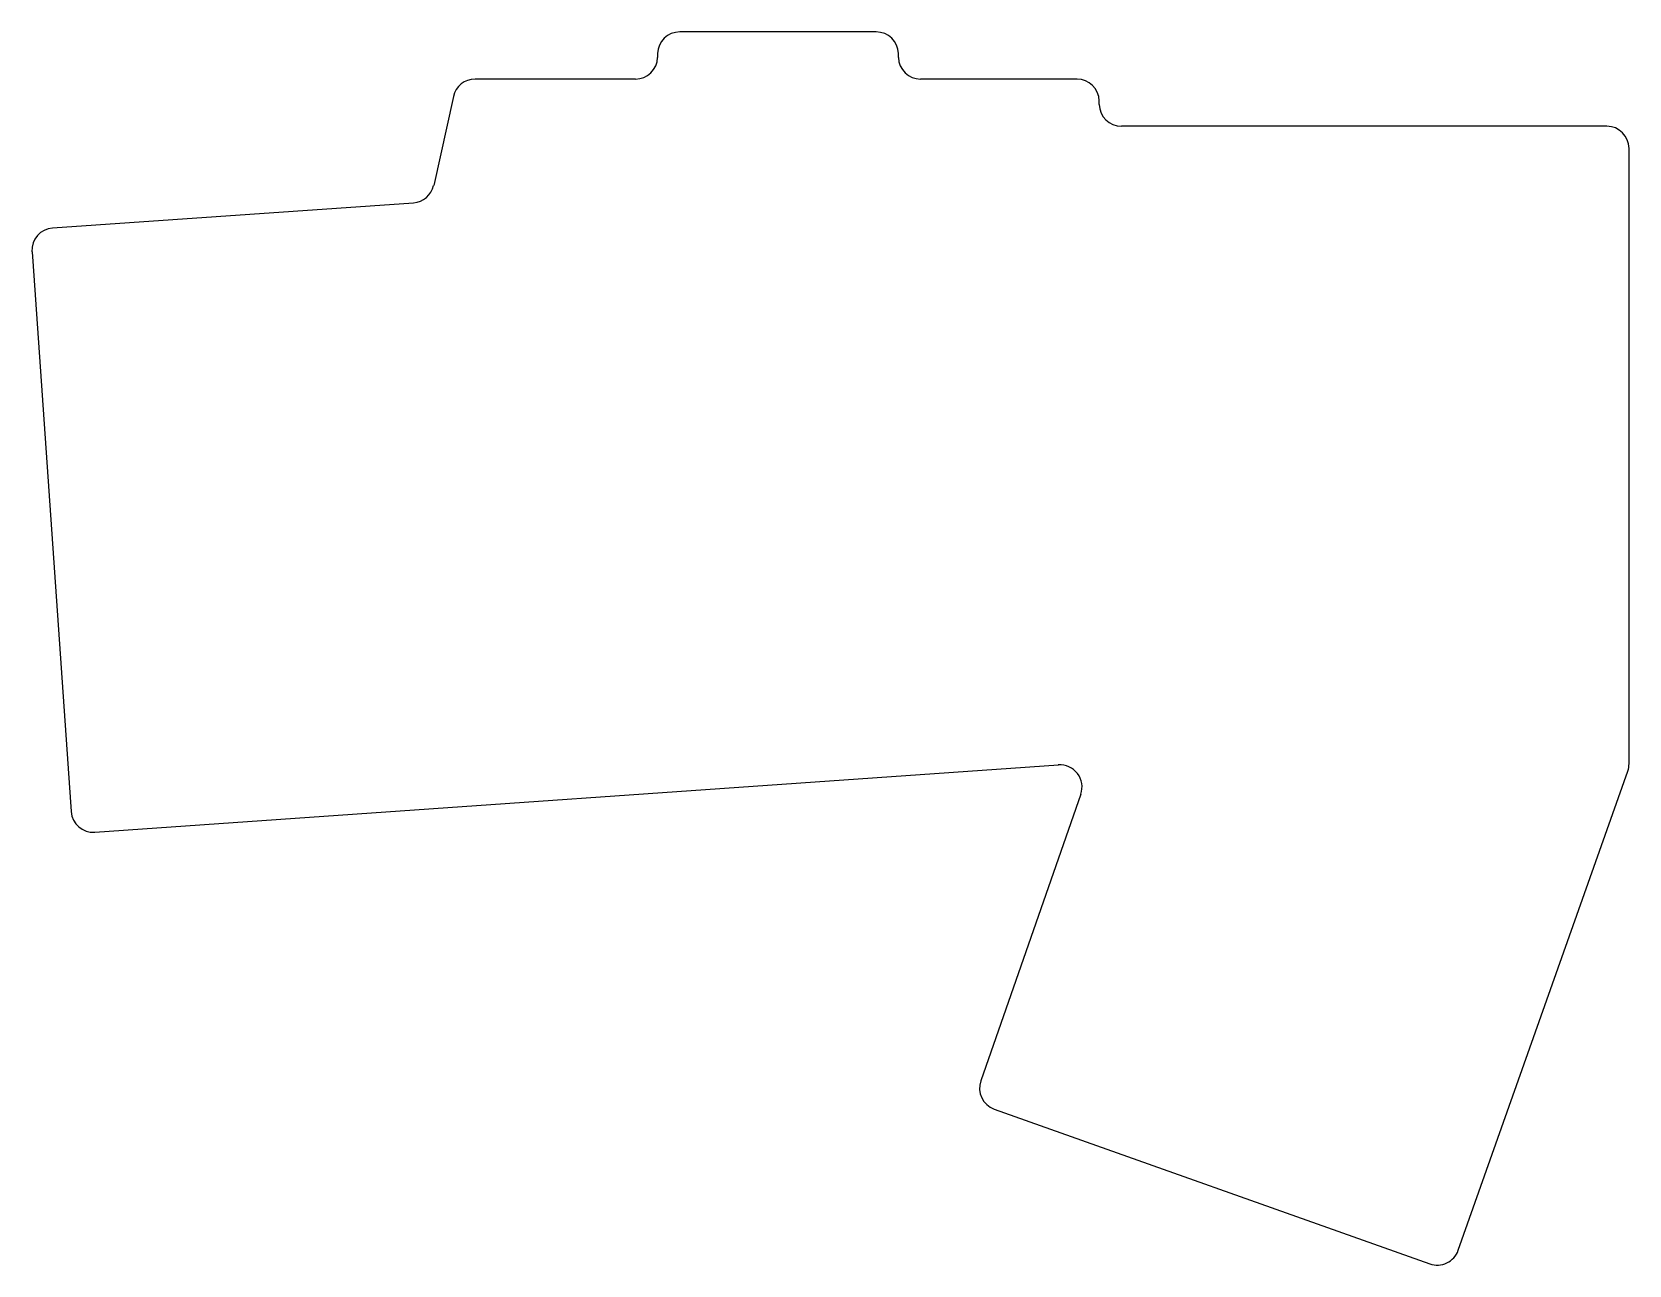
# Model space of a CAD drawing. Header units: millimetres. Extents: x -14 to 130, y -50 to 61.
import ezdxf

# ---------------------------------------------------------------- set-up
doc = ezdxf.new("R2010")
doc.units = ezdxf.units.MM

msp = doc.modelspace()

# ---------------------------------------------------------------- linework, layer by layer
for p, q in [((62.35, 61.35), (44.65, 61.35)), ((42.65, 59.4), (42.65, 59.05)), ((64.35, 59.05), (64.35, 59.4)), ((40.65, 57.1), (26.2, 57.1)), ((80.45, 57.1), (66.35, 57.1)), ((24.25, 55.54), (22.47, 47.51)), ((82.45, 54.8), (82.45, 55.15)), ((128.2, 52.85), (84.45, 52.85)), ((130.2, -4.61), (130.2, 50.85)), ((-11.88, 43.68), (20.65, 45.95)), ((-13.73, 41.54), (-10.2, -8.93)), ((-8.07, -10.79), (78.77, -4.72)), ((114.8, -48.47), (130.09, -5.27)), ((80.79, -7.37), (71.78, -33.2)), ((72.99, -35.74), (112.25, -49.69))]:
    msp.add_line(p, q)
for centre, start, end in [((44.65, 59.35), 90, 178.6521), ((62.35, 59.35), 1.3479, 90), ((40.65, 59.1), 270, 358.6521), ((66.35, 59.1), 181.3479, 270), ((26.2, 55.1), 90, 167.4466), ((80.45, 55.1), 1.3479, 90), ((84.45, 54.85), 181.3479, 270), ((128.2, 50.85), 0, 90), ((20.51, 47.95), 274, 347.4466), ((-11.74, 41.68), 94, 184), ((78.9, -6.71), 340.7526, 94), ((128.2, -4.61), 340.517, 0), ((-8.21, -8.79), 184, 274), ((73.66, -33.86), 160.7526, 250.436), ((112.92, -47.81), 250.436, 340.517)]:
    msp.add_arc(centre, 2, start, end)

doc.saveas('drawing.dxf')
